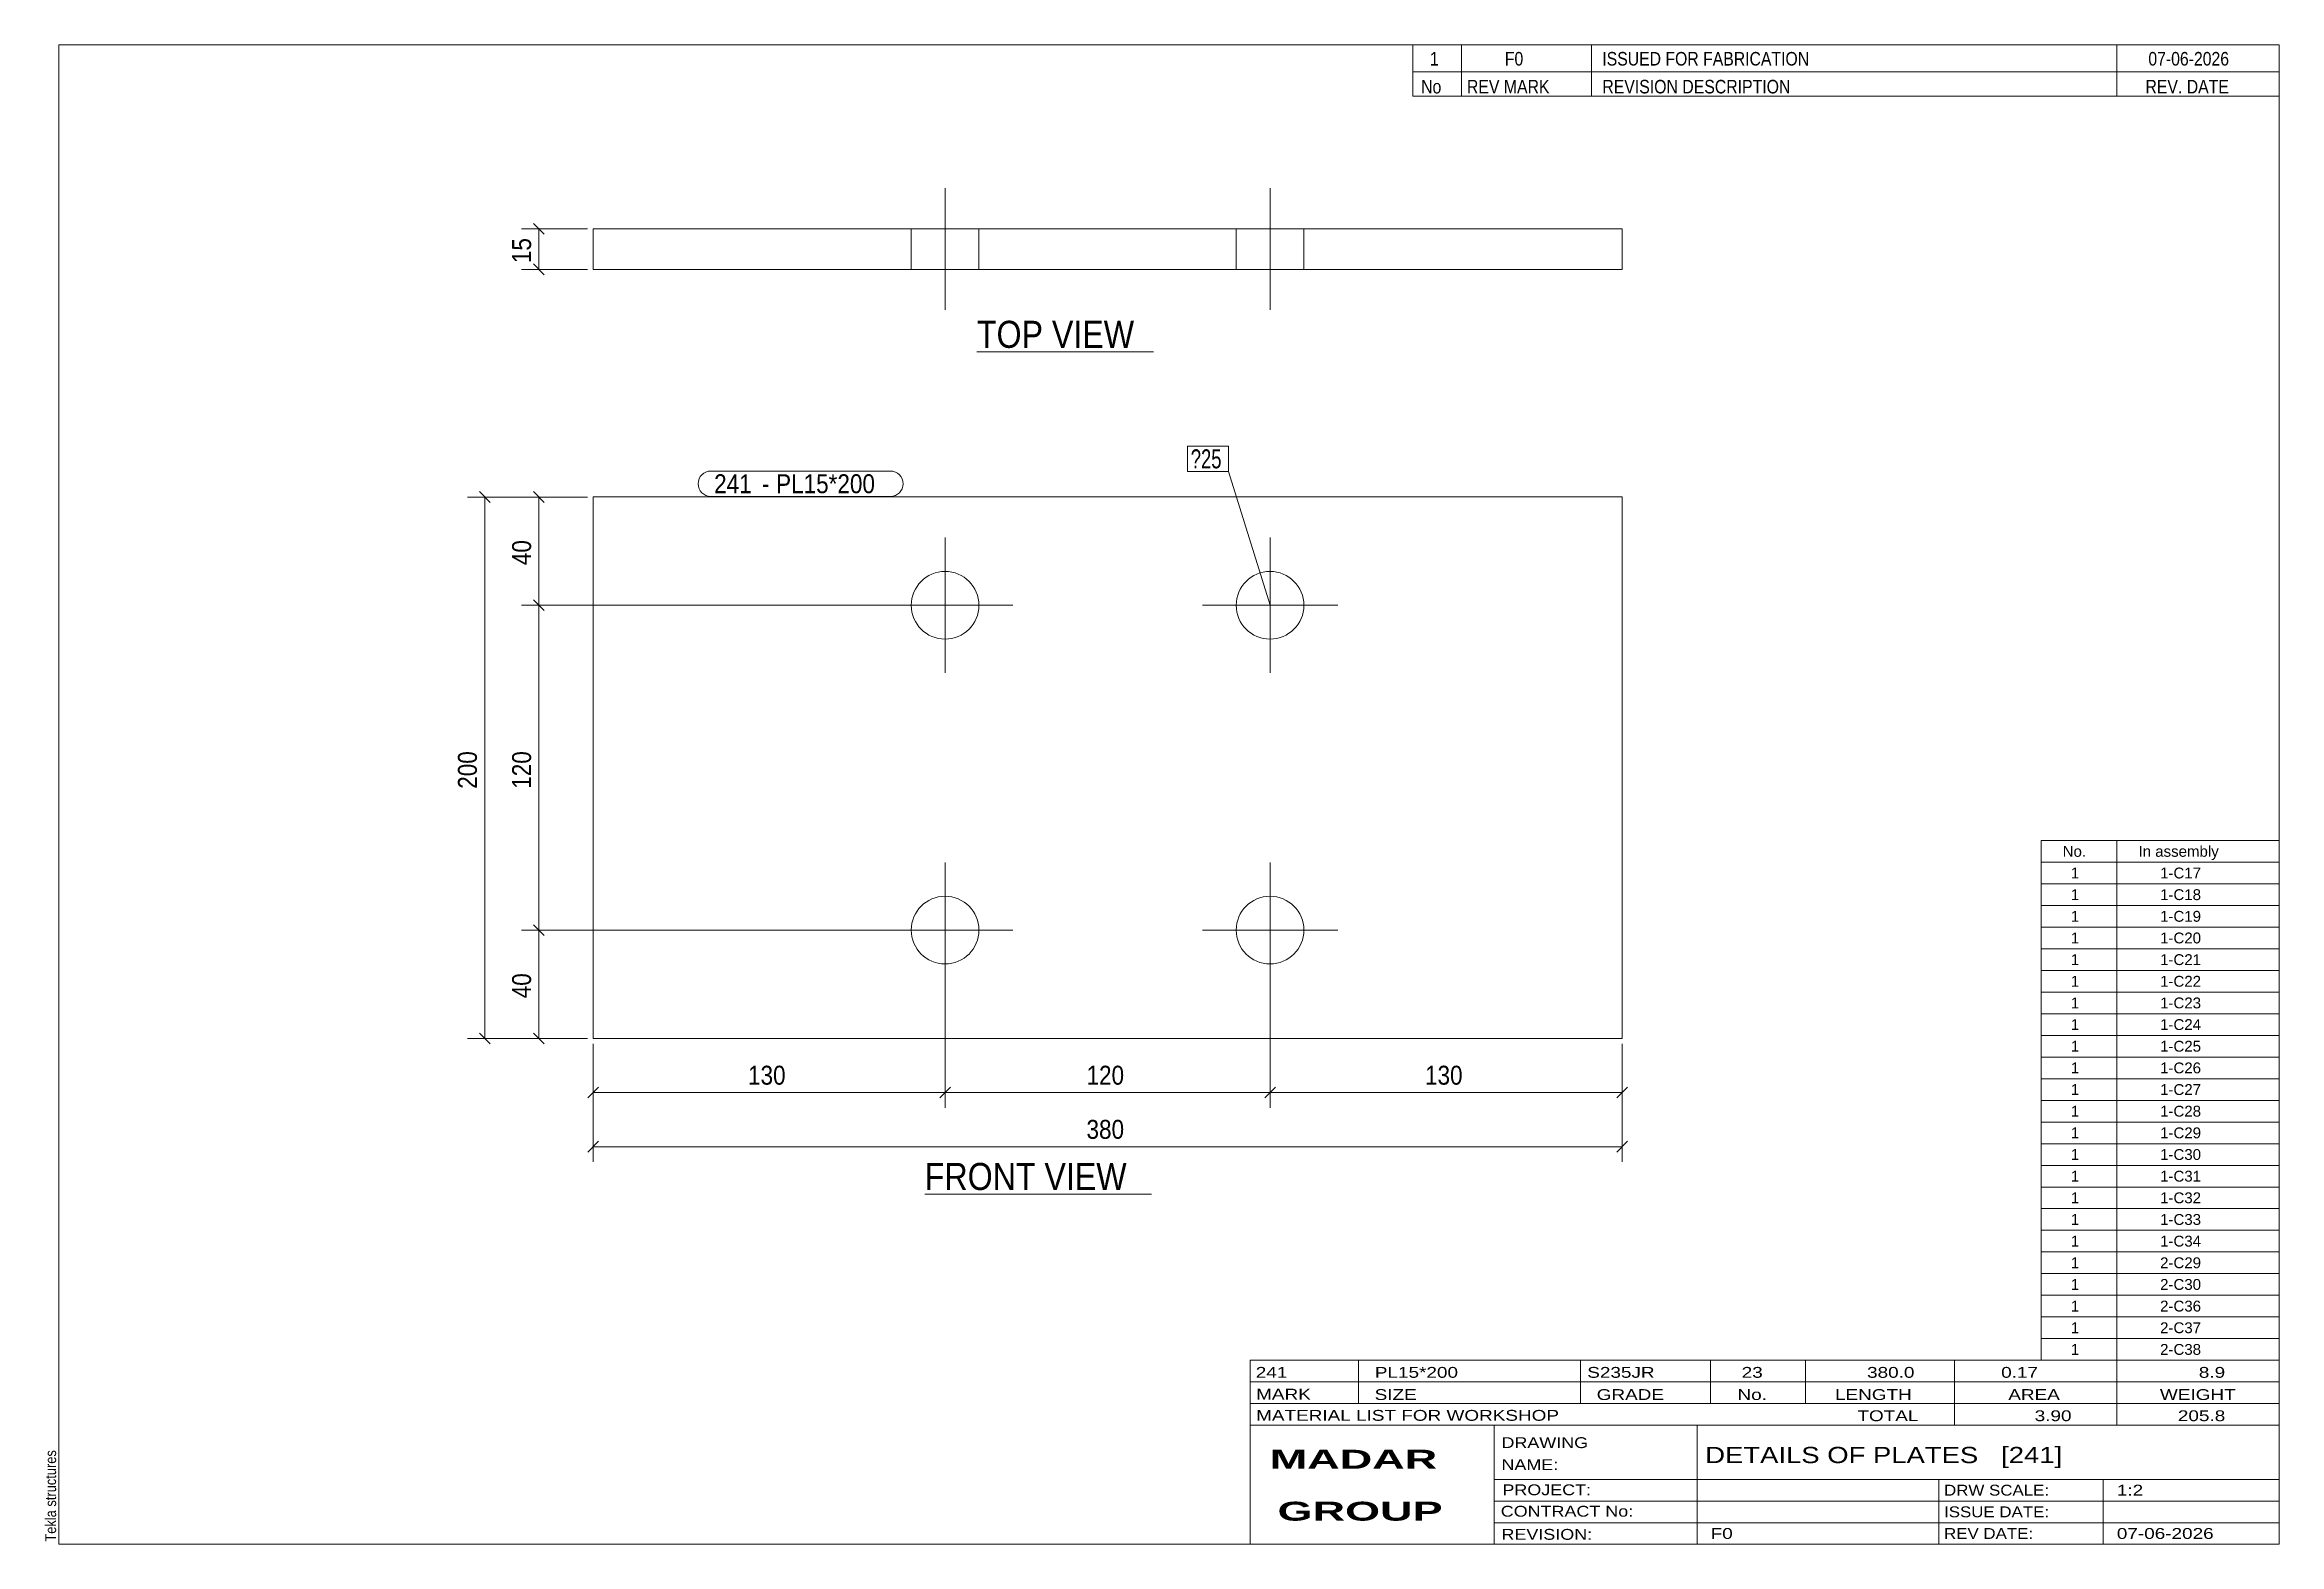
# Model space of a CAD drawing. Header units: millimetres. Extents: x 2 to 415, y 5 to 282.
import ezdxf

# ---------------------------------------------------------------- set-up
doc = ezdxf.new("R2010")
doc.units = ezdxf.units.MM
doc.linetypes.add('XKITLINE00', pattern=[0])
for name, color, linetype, lineweight in [('Bolt', 3, 'Continuous', 0), ('BoltMark', 7, 'Continuous', 0), ('Dimensions', 7, 'Continuous', 0), ('DrawingSheet', 5, 'Continuous', 0), ('OtherObjectType', 7, 'Continuous', 0), ('Part', 2, 'Continuous', 0), ('PartMark', 7, 'Continuous', 0)]:
    doc.layers.add(name, color=color, linetype=linetype, lineweight=lineweight)
doc.styles.add('ARIAL', font='ARIAL.TTF')
doc.styles.add('ARIAL_BOLD', font='ARIALBD.TTF')
doc.styles.add('ARIAL_NARROW', font='ARIALN.TTF')

# ---------------------------------------------------------------- blocks, each defined once
blk = doc.blocks.new('*A1')
at = {"layer": 'Bolt', "color": 3, "linetype": 'XKITLINE00', "lineweight": 0}
for p, q in [((168.65, 165.952), (168.65, 190.952)), ((228.65, 165.952), (228.65, 190.952)), ((156.15, 178.452), (181.15, 178.452)), ((216.15, 178.452), (241.15, 178.452)), ((168.65, 105.952), (168.65, 130.952)), ((228.65, 105.952), (228.65, 130.952)), ((156.15, 118.452), (181.15, 118.452)), ((216.15, 118.452), (241.15, 118.452))]:
    blk.add_line(p, q, dxfattribs=at)
for centre in [(168.65, 178.452), (228.65, 178.452), (168.65, 118.452), (228.65, 118.452)]:
    blk.add_circle(centre, 6.25, dxfattribs=at)
blk = doc.blocks.new('*A2')
at = {"layer": 'Part', "color": 2, "linetype": 'XKITLINE00', "lineweight": 0}
for p, q in [((103.65, 98.452), (103.65, 198.452)), ((103.65, 198.452), (293.65, 198.452)), ((293.65, 198.452), (293.65, 98.452)), ((293.65, 98.452), (103.65, 98.452))]:
    blk.add_line(p, q, dxfattribs=at)
blk = doc.blocks.new('*A3')
at = {"layer": 'Bolt', "color": 3, "linetype": 'XKITLINE00', "lineweight": 0}
for p, q in [((168.65, 233), (168.65, 255.5)), ((168.65, 233), (168.65, 255.5)), ((228.65, 233), (228.65, 255.5)), ((228.65, 233), (228.65, 255.5)), ((162.4, 248), (162.4, 240.5)), ((162.4, 248), (162.4, 240.5)), ((174.9, 248), (174.9, 240.5)), ((174.9, 248), (174.9, 240.5)), ((222.4, 248), (222.4, 240.5)), ((222.4, 248), (222.4, 240.5)), ((234.9, 248), (234.9, 240.5)), ((234.9, 248), (234.9, 240.5))]:
    blk.add_line(p, q, dxfattribs=at)
blk = doc.blocks.new('*A4')
at = {"layer": 'Part', "color": 2, "linetype": 'XKITLINE00', "lineweight": 0}
for p, q in [((103.65, 240.5), (103.65, 248)), ((293.65, 248), (103.65, 248)), ((293.65, 240.5), (293.65, 248)), ((293.65, 240.5), (103.65, 240.5))]:
    blk.add_line(p, q, dxfattribs=at)
blk = doc.blocks.new('*A5')
at = {"layer": 'DrawingSheet', "color": 5, "linetype": 'XKITLINE00', "lineweight": 0}
for p, q in [((415, 282), (5, 282)), ((5, 282), (5, 5)), ((415, 5), (415, 282)), ((5, 5), (415, 5))]:
    blk.add_line(p, q, dxfattribs=at)
at = {"layer": 'DrawingSheet', "color": 5, "style": 'ARIAL', "width": 0.85}
blk.add_text('Tekla structures', height=2, rotation=90, dxfattribs=at).set_placement((4.5, 5.5))
blk = doc.blocks.new('*A6')
at = {"layer": 'OtherObjectType', "color": 7, "linetype": 'XKITLINE00', "lineweight": 0}
for p, q in [((371, 135), (415, 135)), ((371, 131), (371, 135)), ((385, 131), (385, 135)), ((415, 131), (415, 135)), ((371, 131), (415, 131)), ((371, 127), (371, 131)), ((385, 127), (385, 131)), ((415, 127), (415, 131)), ((371, 127), (415, 127)), ((371, 123), (371, 127)), ((385, 123), (385, 127)), ((415, 123), (415, 127)), ((371, 123), (415, 123)), ((371, 119), (371, 123)), ((385, 119), (385, 123)), ((415, 119), (415, 123)), ((371, 119), (415, 119)), ((371, 115), (371, 119)), ((385, 115), (385, 119)), ((415, 115), (415, 119)), ((371, 115), (415, 115)), ((371, 111), (371, 115)), ((385, 111), (385, 115)), ((415, 111), (415, 115)), ((371, 111), (415, 111)), ((371, 107), (371, 111)), ((385, 107), (385, 111)), ((415, 107), (415, 111)), ((371, 107), (415, 107)), ((371, 103), (371, 107)), ((385, 103), (385, 107)), ((415, 103), (415, 107)), ((371, 103), (415, 103)), ((371, 99), (371, 103)), ((385, 99), (385, 103)), ((415, 99), (415, 103)), ((371, 99), (415, 99)), ((371, 95), (371, 99)), ((371, 95), (415, 95)), ((371, 91), (371, 95)), ((385, 95), (385, 99)), ((385, 91), (385, 95)), ((415, 95), (415, 99)), ((415, 91), (415, 95)), ((371, 91), (415, 91)), ((371, 87), (371, 91)), ((385, 87), (385, 91)), ((415, 87), (415, 91)), ((371, 87), (415, 87)), ((371, 83), (371, 87)), ((385, 83), (385, 87)), ((415, 83), (415, 87)), ((371, 83), (415, 83)), ((371, 79), (371, 83)), ((385, 79), (385, 83)), ((415, 79), (415, 83)), ((371, 79), (415, 79)), ((371, 75), (371, 79)), ((385, 75), (385, 79)), ((415, 75), (415, 79)), ((371, 75), (415, 75)), ((371, 71), (371, 75)), ((385, 71), (385, 75)), ((415, 71), (415, 75)), ((371, 71), (415, 71)), ((371, 67), (371, 71)), ((385, 67), (385, 71)), ((415, 67), (415, 71)), ((371, 67), (415, 67)), ((371, 63), (371, 67)), ((385, 63), (385, 67)), ((415, 63), (415, 67)), ((371, 63), (415, 63)), ((371, 59), (371, 63)), ((385, 59), (385, 63)), ((415, 59), (415, 63)), ((371, 59), (415, 59)), ((371, 55), (371, 59)), ((385, 55), (385, 59)), ((415, 55), (415, 59)), ((371, 55), (415, 55)), ((371, 51), (371, 55)), ((385, 51), (385, 55)), ((415, 51), (415, 55)), ((371, 51), (415, 51)), ((371, 47), (371, 51)), ((385, 47), (385, 51)), ((415, 47), (415, 51)), ((371, 47), (415, 47)), ((371, 43), (371, 47)), ((385, 43), (385, 47)), ((415, 43), (415, 47)), ((371, 43), (415, 43)), ((371, 39), (371, 43)), ((385, 39), (385, 43)), ((415, 39), (415, 43)), ((371, 39), (415, 39))]:
    blk.add_line(p, q, dxfattribs=at)
at = {"layer": 'OtherObjectType', "color": 7, "style": 'ARIAL_NARROW', "width": 1.211571}
for s, p in [('No.', (375, 132)), ('In assembly', (389, 132)), ('1', (376.5, 128)), ('1-C17', (392.99, 128)), ('1', (376.5, 124)), ('1-C18', (392.99, 124)), ('1', (376.5, 120)), ('1-C19', (392.99, 120)), ('1', (376.5, 116)), ('1-C20', (392.99, 116)), ('1', (376.5, 112)), ('1-C21', (392.99, 112)), ('1', (376.5, 108)), ('1-C22', (392.99, 108)), ('1', (376.5, 104)), ('1-C23', (392.99, 104)), ('1', (376.5, 100)), ('1-C24', (392.99, 100)), ('1', (376.5, 96)), ('1-C25', (392.99, 96)), ('1', (376.5, 92)), ('1-C26', (392.99, 92)), ('1', (376.5, 88)), ('1-C27', (392.99, 88)), ('1', (376.5, 84)), ('1-C28', (392.99, 84)), ('1', (376.5, 80)), ('1-C29', (392.99, 80)), ('1', (376.5, 76)), ('1-C30', (392.99, 76)), ('1', (376.5, 72)), ('1-C31', (392.99, 72)), ('1', (376.5, 68)), ('1-C32', (392.99, 68)), ('1-C33', (392.99, 64)), ('1', (376.5, 64)), ('1', (376.5, 60)), ('1-C34', (392.99, 60)), ('1', (376.5, 56)), ('2-C29', (392.99, 56)), ('1', (376.5, 52)), ('2-C30', (392.99, 52)), ('1', (376.5, 48)), ('2-C36', (392.99, 48)), ('1', (376.5, 44)), ('2-C37', (392.99, 44)), ('1', (376.5, 40)), ('2-C38', (392.99, 40))]:
    blk.add_text(s, height=2, dxfattribs=at).set_placement(p)
blk = doc.blocks.new('*A7')
at = {"layer": 'OtherObjectType', "color": 7, "linetype": 'XKITLINE00', "lineweight": 0}
for p, q in [((255, 282), (415, 282)), ((415, 282), (255, 282)), ((255, 282), (255, 277)), ((264, 282), (264, 277)), ((288, 282), (288, 277)), ((385, 282), (385, 277)), ((415, 282), (415, 277)), ((255, 277), (415, 277)), ((255, 277), (255, 272.5)), ((255, 277), (415, 277)), ((264, 277), (264, 272.5)), ((288, 277), (288, 272.5)), ((385, 277), (385, 272.5)), ((415, 277), (415, 272.5)), ((415, 272.5), (255, 272.5))]:
    blk.add_line(p, q, dxfattribs=at)
at = {"layer": 'OtherObjectType', "color": 7, "style": 'ARIAL_NARROW'}
for s, width, p in [('1', 1.017001, (258.16, 278.15)), ('F0', 1.017001, (272, 278.15)), ('ISSUED FOR FABRICATION', 1.017001, (290, 278.15)), ('07-06-2026', 1.017001, (390.82, 278.15)), ('No', 1.02, (256.54, 273)), ('REV MARK', 1.02, (265, 273)), ('REVISION DESCRIPTION', 1.02, (290, 273)), ('REV. DATE', 1.02, (390.28, 273))]:
    blk.add_text(s, height=2.5, dxfattribs=dict(at, width=width)).set_placement(p)
blk = doc.blocks.new('*A8')
at = {"layer": 'OtherObjectType', "color": 7, "linetype": 'XKITLINE00', "lineweight": 0}
for p, q in [((225, 39), (415, 39)), ((225, 39), (225, 35)), ((225, 39), (415, 39)), ((245, 35), (245, 39)), ((286, 35), (286, 39)), ((310, 35), (310, 39)), ((327.5, 35), (327.5, 39)), ((355, 35), (355, 39)), ((385, 35), (385, 39)), ((415, 35), (415, 39)), ((225, 35), (415, 35)), ((225, 35), (225, 5)), ((225, 35), (415, 35)), ((245, 31), (245, 35)), ((286, 31), (286, 35)), ((310, 31), (310, 35)), ((327.5, 31), (327.5, 35)), ((355, 31), (355, 35)), ((385, 31), (385, 35)), ((415, 31), (415, 35)), ((225, 31), (415, 31)), ((355, 27), (355, 31)), ((385, 27), (385, 31)), ((415, 27), (415, 31)), ((225, 27), (415, 27)), ((270, 21), (270, 27)), ((307.5, 17), (307.5, 27)), ((415, 21), (415, 27)), ((270, 21), (270, 5)), ((415, 17), (415, 21)), ((270, 17), (415, 17)), ((307.5, 5), (307.5, 17)), ((352.16, 13), (352.16, 17)), ((382.5, 5), (382.5, 17)), ((415, 13), (415, 17)), ((270, 13), (415, 13)), ((352.16, 5), (352.16, 13)), ((415, 9), (415, 13)), ((270, 9), (415, 9)), ((415, 5), (415, 9)), ((225, 5), (415, 5)), ((262.5, 5), (415, 5))]:
    blk.add_line(p, q, dxfattribs=at)
at = {"layer": 'OtherObjectType', "color": 7, "style": 'ARIAL_NARROW'}
for s, height, width, p in [('241', 2, 1.525501, (226.01, 35.76)), ('PL15*200', 2, 1.525501, (248, 35.76)), ('S235JR', 2, 1.525501, (287.22, 35.76)), ('23', 2, 1.525501, (315.73, 35.76)), ('380.0', 2, 1.525501, (338.88, 35.76)), ('0.17', 2, 1.525501, (363.64, 35.76)), ('8.9', 2, 1.525501, (400.14, 35.76)), ('MARK', 2, 1.525501, (226.08, 31.73)), ('SIZE', 2, 1.525501, (247.96, 31.66)), ('GRADE', 2, 1.525501, (288.96, 31.66)), ('No.', 2, 1.525501, (314.96, 31.66)), ('LENGTH', 2, 1.525501, (332.96, 31.66)), ('AREA', 2, 1.525501, (364.96, 31.66)), ('WEIGHT', 2, 1.525501, (392.96, 31.66)), ('MATERIAL LIST FOR WORKSHOP', 2, 1.525501, (226.08, 27.82)), ('TOTAL', 2, 1.525501, (337.1, 27.75)), ('3.90', 2, 1.525501, (369.83, 27.75)), ('205.8', 2, 1.525501, (396.27, 27.75)), ('DRAWING', 2, 1.445, (271.38, 22.78)), ('NAME:', 2, 1.445, (271.38, 18.72)), ('DETAILS OF PLATES   [241]', 3, 1.474651, (309, 20)), ('PROJECT:', 2, 1.445, (271.55, 14.07)), ('DRW SCALE:', 2, 1.36, (353.1, 14)), ('1:2', 2, 1.525501, (385, 14)), ('CONTRACT No:', 2, 1.445, (271.25, 10.11)), ('ISSUE DATE:', 2, 1.36, (353.1, 10)), ('REVISION:', 2, 1.445, (271.38, 5.84)), ('F0', 2, 1.525501, (310, 6)), ('REV DATE:', 2, 1.36, (353.1, 6)), ('07-06-2026', 2, 1.525501, (385, 6))]:
    blk.add_text(s, height=height, dxfattribs=dict(at, width=width)).set_placement(p)
at = {"layer": 'OtherObjectType', "color": 1, "style": 'ARIAL_BOLD', "width": 1.7}
for s, p in [('MADAR ', (228.58, 18.97)), ('GROUP', (230.03, 9.37))]:
    blk.add_text(s, height=3.5, dxfattribs=at).set_placement(p)
blk = doc.blocks.new('*A9')
at = {"layer": 'Dimensions', "color": 7, "linetype": 'XKITLINE00', "lineweight": 0}
for p, q in [((103.65, 97.45), (103.65, 75.65)), ((293.65, 97.45), (293.65, 75.65)), ((104.64, 79.44), (102.66, 77.46)), ((103.65, 78.45), (293.65, 78.45)), ((294.64, 79.44), (292.66, 77.46))]:
    blk.add_line(p, q, dxfattribs=at)
at = {"layer": 'Dimensions', "color": 3}
for p in [(103.65, 78.45), (293.65, 78.45)]:
    blk.add_point(p, dxfattribs=at)
at = {"layer": 'Dimensions', "color": 3, "style": 'ARIAL', "width": 0.85}
blk.add_text('380', height=3.5, dxfattribs=at).set_placement((194.76, 79.9))
blk = doc.blocks.new('*A10')
at = {"layer": 'Dimensions', "color": 7, "linetype": 'XKITLINE00', "lineweight": 0}
for p, q in [((168.65, 117.45), (168.65, 85.65)), ((103.65, 97.45), (103.65, 85.65)), ((104.64, 89.44), (102.66, 87.46)), ((103.65, 88.45), (168.65, 88.45)), ((169.64, 89.44), (167.66, 87.46))]:
    blk.add_line(p, q, dxfattribs=at)
at = {"layer": 'Dimensions', "color": 3}
for p in [(103.65, 88.45), (168.65, 88.45)]:
    blk.add_point(p, dxfattribs=at)
at = {"layer": 'Dimensions', "color": 3, "style": 'ARIAL', "width": 0.85}
blk.add_text('130', height=3.5, dxfattribs=at).set_placement((132.26, 89.9))
blk = doc.blocks.new('*A11')
at = {"layer": 'Dimensions', "color": 7, "linetype": 'XKITLINE00', "lineweight": 0}
for p, q in [((168.65, 117.45), (168.65, 85.65)), ((228.65, 117.45), (228.65, 85.65)), ((169.64, 89.44), (167.66, 87.46)), ((168.65, 88.45), (228.65, 88.45)), ((229.64, 89.44), (227.66, 87.46))]:
    blk.add_line(p, q, dxfattribs=at)
at = {"layer": 'Dimensions', "color": 3}
for p in [(168.65, 88.45), (228.65, 88.45)]:
    blk.add_point(p, dxfattribs=at)
at = {"layer": 'Dimensions', "color": 3, "style": 'ARIAL', "width": 0.85}
blk.add_text('120', height=3.5, dxfattribs=at).set_placement((194.76, 89.9))
blk = doc.blocks.new('*A12')
at = {"layer": 'Dimensions', "color": 7, "linetype": 'XKITLINE00', "lineweight": 0}
for p, q in [((228.65, 117.45), (228.65, 85.65)), ((293.65, 97.45), (293.65, 85.65)), ((229.64, 89.44), (227.66, 87.46)), ((228.65, 88.45), (293.65, 88.45)), ((294.64, 89.44), (292.66, 87.46))]:
    blk.add_line(p, q, dxfattribs=at)
at = {"layer": 'Dimensions', "color": 3}
for p in [(228.65, 88.45), (293.65, 88.45)]:
    blk.add_point(p, dxfattribs=at)
at = {"layer": 'Dimensions', "color": 3, "style": 'ARIAL', "width": 0.85}
blk.add_text('130', height=3.5, dxfattribs=at).set_placement((257.26, 89.9))
blk = doc.blocks.new('*A13')
at = {"layer": 'Dimensions', "color": 7, "linetype": 'XKITLINE00', "lineweight": 0}
for p, q in [((102.65, 198.45), (80.45, 198.45)), ((82.66, 199.44), (84.64, 197.46)), ((83.65, 98.45), (83.65, 198.45)), ((82.66, 99.44), (84.64, 97.46)), ((102.65, 98.45), (80.45, 98.45))]:
    blk.add_line(p, q, dxfattribs=at)
at = {"layer": 'Dimensions', "color": 3}
for p in [(83.65, 198.45), (83.65, 98.45)]:
    blk.add_point(p, dxfattribs=at)
at = {"layer": 'Dimensions', "color": 3, "style": 'ARIAL', "width": 0.85}
blk.add_text('200', height=3.5, rotation=90.0002, dxfattribs=at).set_placement((82.2, 144.56))
blk = doc.blocks.new('*A14')
at = {"layer": 'Dimensions', "color": 7, "linetype": 'XKITLINE00', "lineweight": 0}
for p, q in [((167.65, 118.45), (90.45, 118.45)), ((92.66, 119.44), (94.64, 117.46)), ((93.65, 98.45), (93.65, 118.45)), ((92.66, 99.44), (94.64, 97.46)), ((102.65, 98.45), (90.45, 98.45))]:
    blk.add_line(p, q, dxfattribs=at)
at = {"layer": 'Dimensions', "color": 3}
for p in [(93.65, 118.45), (93.65, 98.45)]:
    blk.add_point(p, dxfattribs=at)
at = {"layer": 'Dimensions', "color": 3, "style": 'ARIAL', "width": 0.85}
blk.add_text('40', height=3.5, rotation=90.0002, dxfattribs=at).set_placement((92.2, 105.86))
blk = doc.blocks.new('*A15')
at = {"layer": 'Dimensions', "color": 7, "linetype": 'XKITLINE00', "lineweight": 0}
for p, q in [((167.65, 178.45), (90.45, 178.45)), ((92.66, 179.44), (94.64, 177.46)), ((93.65, 118.45), (93.65, 178.45)), ((167.65, 118.45), (90.45, 118.45)), ((92.66, 119.44), (94.64, 117.46))]:
    blk.add_line(p, q, dxfattribs=at)
at = {"layer": 'Dimensions', "color": 3}
for p in [(93.65, 178.45), (93.65, 118.45)]:
    blk.add_point(p, dxfattribs=at)
at = {"layer": 'Dimensions', "color": 3, "style": 'ARIAL', "width": 0.85}
blk.add_text('120', height=3.5, rotation=90.0002, dxfattribs=at).set_placement((92.2, 144.56))
blk = doc.blocks.new('*A16')
at = {"layer": 'Dimensions', "color": 7, "linetype": 'XKITLINE00', "lineweight": 0}
for p, q in [((102.65, 198.45), (90.45, 198.45)), ((92.66, 199.44), (94.64, 197.46)), ((93.65, 178.45), (93.65, 198.45)), ((167.65, 178.45), (90.45, 178.45)), ((92.66, 179.44), (94.64, 177.46))]:
    blk.add_line(p, q, dxfattribs=at)
at = {"layer": 'Dimensions', "color": 3}
for p in [(93.65, 198.45), (93.65, 178.45)]:
    blk.add_point(p, dxfattribs=at)
at = {"layer": 'Dimensions', "color": 3, "style": 'ARIAL', "width": 0.85}
blk.add_text('40', height=3.5, rotation=90.0002, dxfattribs=at).set_placement((92.2, 185.86))
blk = doc.blocks.new('*A17')
at = {"layer": 'BoltMark', "color": 7, "linetype": 'XKITLINE00', "lineweight": 0}
for p, q in [((213.4, 207.85), (220.98, 207.85)), ((213.4, 203.15), (213.4, 207.85)), ((220.98, 203.15), (220.98, 207.85)), ((213.4, 203.15), (220.98, 203.15)), ((228.65, 178.45), (220.98, 203.15))]:
    blk.add_line(p, q, dxfattribs=at)
at = {"layer": 'BoltMark', "color": 3, "style": 'ARIAL_NARROW', "width": 0.85}
blk.add_text('?25', height=3.5, dxfattribs=at).set_placement((214, 203.75))
blk = doc.blocks.new('*A18')
at = {"layer": 'PartMark', "color": 7, "linetype": 'XKITLINE00', "lineweight": 0}
for p, q in [((125.4, 203.25), (158.55, 203.25)), ((125.4, 198.55), (158.55, 198.55))]:
    blk.add_line(p, q, dxfattribs=at)
for centre, start, end in [((125.4, 200.9), 90, 270), ((158.55, 200.9), 270, 90)]:
    blk.add_arc(centre, 2.35, start, end, dxfattribs=at)
at = {"layer": 'PartMark', "color": 1, "style": 'ARIAL', "width": 0.85}
blk.add_text('241', height=3.5, dxfattribs=at).set_placement((126, 199.15))
at = {"layer": 'PartMark', "color": 3, "style": 'ARIAL', "width": 0.85}
for s, p in [('PL15*200', (137.44, 199.15)), ('-', (134.84, 199.15))]:
    blk.add_text(s, height=3.5, dxfattribs=at).set_placement(p)
blk = doc.blocks.new('*A19')
at = {"layer": 'OtherObjectType', "color": 7, "linetype": 'XKITLINE00', "lineweight": 0}
blk.add_line((164.9, 69.7), (206.75, 69.7), dxfattribs=at)
at = {"layer": 'OtherObjectType', "color": 3, "style": 'ARIAL', "width": 0.85}
blk.add_text('FRONT VIEW', height=5, dxfattribs=at).set_placement((164.9, 70.45))
blk = doc.blocks.new('*A20')
at = {"layer": 'Dimensions', "color": 7, "linetype": 'XKITLINE00', "lineweight": 0}
for p, q in [((102.65, 248), (90.45, 248)), ((92.66, 248.99), (94.64, 247.01)), ((93.65, 240.5), (93.65, 248)), ((102.65, 240.5), (90.45, 240.5)), ((92.66, 241.49), (94.64, 239.51))]:
    blk.add_line(p, q, dxfattribs=at)
at = {"layer": 'Dimensions', "color": 3}
for p in [(93.65, 248), (93.65, 240.5)]:
    blk.add_point(p, dxfattribs=at)
at = {"layer": 'Dimensions', "color": 3, "style": 'ARIAL', "width": 0.85}
blk.add_text('15', height=3.5, rotation=90.0002, dxfattribs=at).set_placement((92.2, 241.65))
blk = doc.blocks.new('*A21')
at = {"layer": 'OtherObjectType', "color": 7, "linetype": 'XKITLINE00', "lineweight": 0}
blk.add_line((174.52, 225.25), (207.13, 225.25), dxfattribs=at)
at = {"layer": 'OtherObjectType', "color": 3, "style": 'ARIAL', "width": 0.85}
blk.add_text('TOP VIEW', height=5, dxfattribs=at).set_placement((174.52, 226))

msp = doc.modelspace()

# ---------------------------------------------------------------- block references
at = {"lineweight": 0}
for name in ['*A5', '*A7', '*A3', '*A20', '*A4', '*A21', '*A17', '*A18', '*A13', '*A16', '*A2', '*A1', '*A15', '*A6', '*A14', '*A10', '*A11', '*A12', '*A9', '*A19', '*A8']:
    msp.add_blockref(name, (0, 0), dxfattribs=at)

doc.saveas('drawing.dxf')
